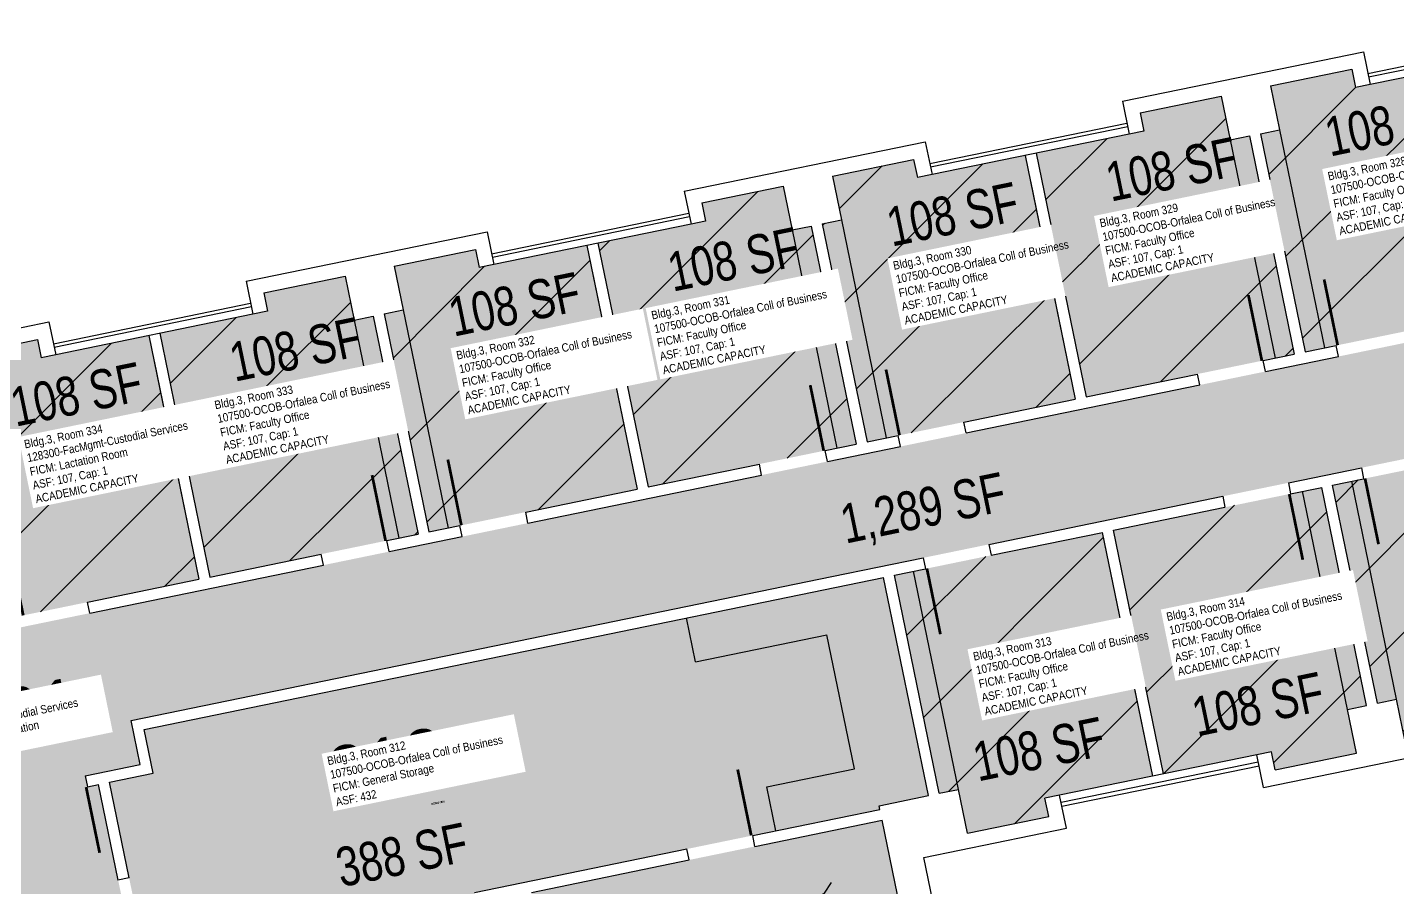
# Model space of a CAD drawing. Header units: inches. Extents: x 69197310 to 69201220, y 27671033 to 27674904.
# Drawn here: x 69198254 to 69198989, y 27672896 to 27673358 of the extents above; entities that cross this region are included whole.
import ezdxf
from ezdxf.enums import TextEntityAlignment as Align

# ---------------------------------------------------------------- set-up
doc = ezdxf.new("R2010")
doc.units = ezdxf.units.IN
doc.header["$LTSCALE"] = 100
doc.header["$MEASUREMENT"] = 0
doc.layers.get('0').update_dxf_attribs({"linetype": 'CONTINUOUS'})
for name, color, linetype in [('A-DOOR', 2, 'CONTINUOUS'), ('A-FLOR', 3, 'CONTINUOUS'), ('A-GLAZ', 1, 'CONTINUOUS'), ('A-IDEN-ICON', 4, 'CONTINUOUS'), ('A-IDEN-RNUM', 7, 'CONTINUOUS'), ('A-IDEN-SNUM', 4, 'CONTINUOUS'), ('A-IDEN-VNUM', 4, 'CONTINUOUS'), ('A-WALL', 5, 'CONTINUOUS'), ('AREA-TEXT', 3, 'CONTINUOUS'), ('Rooms-Capacity', 4, 'CONTINUOUS'), ('Rooms-Category-Color', 7, 'CONTINUOUS'), ('Rooms-College-Color', 7, 'CONTINUOUS'), ('Rooms-Department-Color', 7, 'CONTINUOUS'), ('Rooms-Division-Color', 7, 'CONTINUOUS'), ('Rooms-Information', 7, 'CONTINUOUS')]:
    doc.layers.add(name, color=color, linetype=linetype)
doc.styles.add('CP_AREA', font='arial.ttf', dxfattribs={"height": 15})
doc.styles.add('CP_ROOMSNUMBER', font='arial.ttf', dxfattribs={"height": 1})
doc.styles.add('CP_ROOMVNUMBER', font='arial.ttf', dxfattribs={"width": 0.85, "height": 0.075})
pattern_1 = [(45, (0, 0), (-26.516504294, 26.516504294), [])]

# ---------------------------------------------------------------- blocks, each defined once
blk = doc.blocks.new('CPMECH')
for p, q in [((0.005, 0.025), (0.015, 0.035)), ((0.015, 0.035), (0.045, 0.045)), ((0.045, 0.045), (0.085, 0.025)), ((0.085, 0.025), (0.125, 0.035)), ((0.125, 0.035), (0.135, 0.045)), ((0.015, -0.005), (0.045, 0.005)), ((0.045, 0.005), (0.085, -0.015)), ((0.125, -0.005), (0.135, 0.005)), ((0.005, -0.015), (0.015, -0.005)), ((0.085, -0.015), (0.125, -0.005)), ((0.005, -0.055), (0.015, -0.045)), ((0.015, -0.045), (0.045, -0.035)), ((0.045, -0.035), (0.085, -0.055)), ((0.085, -0.055), (0.125, -0.045)), ((0.125, -0.045), (0.135, -0.035))]:
    blk.add_line(p, q)
for points in [[(-0.025, -0.005, 0, 0.02, 0), (-0.025, 0.035, 0.02, 0.02, 0), (-0.025, 0.055, 0.02, 0, 0), (-0.025, 0.065, 0, 0, 0)], [(-0.025, -0.005, 0, 0.02, 0), (-0.025, -0.045, 0.02, 0.02, 0), (-0.025, -0.065, 0.02, 0, 0), (-0.025, -0.075, 0, 0, 0)]]:
    blk.add_lwpolyline(points, format="xyseb")
at = {"const_width": 0.0075}
blk.add_lwpolyline([(-0.0682, -0.0069, 1), (-0.0618, -0.0031, 1)], format="xyb", close=True, dxfattribs=at)
at = {"const_width": 0.015}
blk.add_lwpolyline([(-0.025, -0.005), (-0.065, -0.005)], dxfattribs=at)

msp = doc.modelspace()

# ---------------------------------------------------------------- hatches: boundary and pattern name
at = {"layer": 'Rooms-Capacity'}
h = msp.add_hatch(dxfattribs=at)
h.set_pattern_fill('ANSI31', color=256, scale=300, style=0)
h.set_pattern_definition(pattern_1)
h.paths.add_polyline_path([(69198685.81, 27673278.29), (69198690.64, 27673254.78), (69198680.36, 27673252.66), (69198704.42, 27673135.61), (69198816.08, 27673158.56), (69198789.2, 27673289.33), (69198731.41, 27673277.45), (69198729.4, 27673287.25)])
h = msp.add_hatch(dxfattribs=at)
h.set_pattern_fill('ANSI31', color=256, scale=300, style=0)
h.set_pattern_definition(pattern_1)
h.paths.add_polyline_path([(69198559.99, 27673242.22), (69198586.87, 27673111.45), (69198698.54, 27673134.4), (69198674.48, 27673251.46), (69198664.19, 27673249.34), (69198659.36, 27673272.85), (69198615.77, 27673263.89), (69198617.79, 27673254.1)])
h = msp.add_hatch(dxfattribs=at)
h.set_pattern_fill('ANSI31', color=256, scale=300, style=0)
h.set_pattern_definition(pattern_1)
h.paths.add_polyline_path([(69198324.91, 27673193.9), (69198351.79, 27673063.13), (69198463.45, 27673086.08), (69198439.39, 27673203.14), (69198429.11, 27673201.02), (69198424.28, 27673224.53), (69198380.69, 27673215.57), (69198382.7, 27673205.78)])
h = msp.add_hatch(dxfattribs=at)
h.set_pattern_fill('ANSI31', color=256, scale=300, style=0)
h.set_pattern_definition(pattern_1)
h.paths.add_polyline_path([(69198215.64, 27673181.65), (69198220.47, 27673158.14), (69198210.19, 27673156.02), (69198234.24, 27673038.97), (69198345.91, 27673061.92), (69198319.03, 27673192.69), (69198261.24, 27673180.81), (69198259.23, 27673190.61)])
h = msp.add_hatch(dxfattribs=at)
h.set_pattern_fill('ANSI31', color=256, scale=300, style=0)
h.set_pattern_definition(pattern_1)
h.paths.add_polyline_path([(69198993.37, 27672973.98), (69198988.54, 27672997.49), (69198978.26, 27672995.37), (69198954.2, 27673112.43), (69199065.86, 27673135.38), (69199092.74, 27673004.61), (69199034.95, 27672992.73), (69199036.96, 27672982.94)])
h = msp.add_hatch(dxfattribs=at)
h.set_pattern_fill('ANSI31', color=256, scale=300, style=0)
h.set_pattern_definition(pattern_1)
h.paths.add_polyline_path([(69198758.29, 27672925.66), (69198753.46, 27672949.17), (69198743.17, 27672947.05), (69198719.11, 27673064.11), (69198830.78, 27673087.06), (69198857.66, 27672956.29), (69198799.86, 27672944.41), (69198801.88, 27672934.62)])
at = {"layer": 'Rooms-Category-Color', "true_color": 0xfa9ba3}
for points in [[(69198685.81, 27673278.29), (69198690.64, 27673254.78), (69198680.36, 27673252.66), (69198704.42, 27673135.61), (69198816.08, 27673158.56), (69198789.2, 27673289.33), (69198731.41, 27673277.45), (69198729.4, 27673287.25)], [(69198559.99, 27673242.22), (69198586.87, 27673111.45), (69198698.54, 27673134.4), (69198674.48, 27673251.46), (69198664.19, 27673249.34), (69198659.36, 27673272.85), (69198615.77, 27673263.89), (69198617.79, 27673254.1)], [(69198324.91, 27673193.9), (69198351.79, 27673063.13), (69198463.45, 27673086.08), (69198439.39, 27673203.14), (69198429.11, 27673201.02), (69198424.28, 27673224.53), (69198380.69, 27673215.57), (69198382.7, 27673205.78)], [(69198993.37, 27672973.98), (69198988.54, 27672997.49), (69198978.26, 27672995.37), (69198954.2, 27673112.43), (69199065.86, 27673135.38), (69199092.74, 27673004.61), (69199034.95, 27672992.73), (69199036.96, 27672982.94)], [(69198758.29, 27672925.66), (69198753.46, 27672949.17), (69198743.17, 27672947.05), (69198719.11, 27673064.11), (69198830.78, 27673087.06), (69198857.66, 27672956.29), (69198799.86, 27672944.41), (69198801.88, 27672934.62)]]:
    msp.add_hatch(color=241, dxfattribs=at).paths.add_polyline_path(points)
at = {"layer": 'Rooms-Category-Color', "true_color": 0xadadad}
for points in [[(69198215.64, 27673181.65), (69198220.47, 27673158.14), (69198210.19, 27673156.02), (69198234.24, 27673038.97), (69198345.91, 27673061.92), (69198319.03, 27673192.69), (69198261.24, 27673180.81), (69198259.23, 27673190.61)], [(69198524.39, 27672893.92), (69198712.46, 27672932.57), (69198748.6, 27672756.75), (69198736.95, 27672754.36), (69198738.06, 27672748.97), (69198561.64, 27672712.71)]]:
    msp.add_hatch(color=253, dxfattribs=at).paths.add_polyline_path(points)
at = {"layer": 'Rooms-College-Color', "true_color": 0xfa9ba3}
for points in [[(69198685.81, 27673278.29), (69198690.64, 27673254.78), (69198680.36, 27673252.66), (69198704.42, 27673135.61), (69198816.08, 27673158.56), (69198789.2, 27673289.33), (69198731.41, 27673277.45), (69198729.4, 27673287.25)], [(69198559.99, 27673242.22), (69198586.87, 27673111.45), (69198698.54, 27673134.4), (69198674.48, 27673251.46), (69198664.19, 27673249.34), (69198659.36, 27673272.85), (69198615.77, 27673263.89), (69198617.79, 27673254.1)], [(69198324.91, 27673193.9), (69198351.79, 27673063.13), (69198463.45, 27673086.08), (69198439.39, 27673203.14), (69198429.11, 27673201.02), (69198424.28, 27673224.53), (69198380.69, 27673215.57), (69198382.7, 27673205.78)], [(69198215.64, 27673181.65), (69198220.47, 27673158.14), (69198210.19, 27673156.02), (69198234.24, 27673038.97), (69198345.91, 27673061.92), (69198319.03, 27673192.69), (69198261.24, 27673180.81), (69198259.23, 27673190.61)], [(69198993.37, 27672973.98), (69198988.54, 27672997.49), (69198978.26, 27672995.37), (69198954.2, 27673112.43), (69199065.86, 27673135.38), (69199092.74, 27673004.61), (69199034.95, 27672992.73), (69199036.96, 27672982.94)], [(69198758.29, 27672925.66), (69198753.46, 27672949.17), (69198743.17, 27672947.05), (69198719.11, 27673064.11), (69198830.78, 27673087.06), (69198857.66, 27672956.29), (69198799.86, 27672944.41), (69198801.88, 27672934.62)]]:
    msp.add_hatch(color=241, dxfattribs=at).paths.add_polyline_path(points)
at = {"layer": 'Rooms-College-Color', "true_color": 0xadadad}
msp.add_hatch(color=253, dxfattribs=at).paths.add_polyline_path([(69198524.39, 27672893.92), (69198712.46, 27672932.57), (69198748.6, 27672756.75), (69198736.95, 27672754.36), (69198738.06, 27672748.97), (69198561.64, 27672712.71)])
at = {"layer": 'Rooms-Department-Color', "true_color": 0xfa9ba3}
for points in [[(69198685.81, 27673278.29), (69198690.64, 27673254.78), (69198680.36, 27673252.66), (69198704.42, 27673135.61), (69198816.08, 27673158.56), (69198789.2, 27673289.33), (69198731.41, 27673277.45), (69198729.4, 27673287.25)], [(69198559.99, 27673242.22), (69198586.87, 27673111.45), (69198698.54, 27673134.4), (69198674.48, 27673251.46), (69198664.19, 27673249.34), (69198659.36, 27673272.85), (69198615.77, 27673263.89), (69198617.79, 27673254.1)], [(69198324.91, 27673193.9), (69198351.79, 27673063.13), (69198463.45, 27673086.08), (69198439.39, 27673203.14), (69198429.11, 27673201.02), (69198424.28, 27673224.53), (69198380.69, 27673215.57), (69198382.7, 27673205.78)], [(69198993.37, 27672973.98), (69198988.54, 27672997.49), (69198978.26, 27672995.37), (69198954.2, 27673112.43), (69199065.86, 27673135.38), (69199092.74, 27673004.61), (69199034.95, 27672992.73), (69199036.96, 27672982.94)], [(69198758.29, 27672925.66), (69198753.46, 27672949.17), (69198743.17, 27672947.05), (69198719.11, 27673064.11), (69198830.78, 27673087.06), (69198857.66, 27672956.29), (69198799.86, 27672944.41), (69198801.88, 27672934.62)]]:
    msp.add_hatch(color=241, dxfattribs=at).paths.add_polyline_path(points)
at = {"layer": 'Rooms-Department-Color', "true_color": 0xacacac}
for points in [[(69198215.64, 27673181.65), (69198220.47, 27673158.14), (69198210.19, 27673156.02), (69198234.24, 27673038.97), (69198345.91, 27673061.92), (69198319.03, 27673192.69), (69198261.24, 27673180.81), (69198259.23, 27673190.61)], [(69198524.39, 27672893.92), (69198712.46, 27672932.57), (69198748.6, 27672756.75), (69198736.95, 27672754.36), (69198738.06, 27672748.97), (69198561.64, 27672712.71)]]:
    msp.add_hatch(color=253, dxfattribs=at).paths.add_polyline_path(points)
at = {"layer": 'Rooms-Division-Color', "true_color": 0xfa9ba3}
for points in [[(69198685.81, 27673278.29), (69198690.64, 27673254.78), (69198680.36, 27673252.66), (69198704.42, 27673135.61), (69198816.08, 27673158.56), (69198789.2, 27673289.33), (69198731.41, 27673277.45), (69198729.4, 27673287.25)], [(69198559.99, 27673242.22), (69198586.87, 27673111.45), (69198698.54, 27673134.4), (69198674.48, 27673251.46), (69198664.19, 27673249.34), (69198659.36, 27673272.85), (69198615.77, 27673263.89), (69198617.79, 27673254.1)], [(69198324.91, 27673193.9), (69198351.79, 27673063.13), (69198463.45, 27673086.08), (69198439.39, 27673203.14), (69198429.11, 27673201.02), (69198424.28, 27673224.53), (69198380.69, 27673215.57), (69198382.7, 27673205.78)], [(69198993.37, 27672973.98), (69198988.54, 27672997.49), (69198978.26, 27672995.37), (69198954.2, 27673112.43), (69199065.86, 27673135.38), (69199092.74, 27673004.61), (69199034.95, 27672992.73), (69199036.96, 27672982.94)], [(69198758.29, 27672925.66), (69198753.46, 27672949.17), (69198743.17, 27672947.05), (69198719.11, 27673064.11), (69198830.78, 27673087.06), (69198857.66, 27672956.29), (69198799.86, 27672944.41), (69198801.88, 27672934.62)]]:
    msp.add_hatch(color=241, dxfattribs=at).paths.add_polyline_path(points)
at = {"layer": 'Rooms-Division-Color', "true_color": 0xadadad}
for points in [[(69198215.64, 27673181.65), (69198220.47, 27673158.14), (69198210.19, 27673156.02), (69198234.24, 27673038.97), (69198345.91, 27673061.92), (69198319.03, 27673192.69), (69198261.24, 27673180.81), (69198259.23, 27673190.61)], [(69198524.39, 27672893.92), (69198712.46, 27672932.57), (69198748.6, 27672756.75), (69198736.95, 27672754.36), (69198738.06, 27672748.97), (69198561.64, 27672712.71)]]:
    msp.add_hatch(color=253, dxfattribs=at).paths.add_polyline_path(points)

# ---------------------------------------------------------------- linework, layer by layer
at = {"layer": 'A-DOOR'}
for points in [[(69198956.89, 27673187.51, 1.5, 1.5, 0), (69198949.64, 27673222.77, 0, 0, 0), (69198950.37, 27673222.92, 0, 0, -0.414214), (69198991.72, 27673193.13, 0, 0, -0.414214)], [(69198916.24, 27673179.15, 1.5, 1.5, 0), (69198908.99, 27673214.41, 0, 0, 0), (69198908.25, 27673214.26, 0, 0, 0.414214), (69198882.01, 27673170.58, 0, 0, 0.414214)], [(69198721.8, 27673139.19, 1.5, 1.5, 0), (69198714.55, 27673174.45, 0, 0, 0), (69198715.29, 27673174.6, 0, 0, -0.414214), (69198756.63, 27673144.81, 0, 0, -0.414214)], [(69198681.15, 27673130.83, 1.5, 1.5, 0), (69198673.9, 27673166.09, 0, 0, 0), (69198673.17, 27673165.94, 0, 0, 0.414214), (69198646.93, 27673122.26, 0, 0, 0.414214)], [(69198486.72, 27673090.87, 1.5, 1.5, 0), (69198479.47, 27673126.13, 0, 0, 0), (69198480.2, 27673126.28, 0, 0, -0.414214), (69198521.55, 27673096.49, 0, 0, -0.414214)], [(69198971.58, 27673116, 1.5, 1.5, 0), (69198978.83, 27673080.74, 0, 0, 0), (69198979.57, 27673080.89, 0, 0, 0.414214), (69199005.81, 27673124.57, 0, 0, 0.414214)], [(69198446.07, 27673082.51, 1.5, 1.5, 0), (69198438.82, 27673117.77, 0, 0, 0), (69198438.08, 27673117.62, 0, 0, 0.414214), (69198411.84, 27673073.94, 0, 0, 0.414214)], [(69198930.93, 27673107.65, 1.5, 1.5, 0), (69198938.18, 27673072.38, 0, 0, 0), (69198937.45, 27673072.23, 0, 0, -0.414214), (69198896.1, 27673102.02, 0, 0, -0.414214)], [(69198251.63, 27673042.54, 1.5, 1.5, 0), (69198244.38, 27673077.81, 0, 0, 0), (69198245.12, 27673077.96, 0, 0, -0.414214), (69198286.46, 27673048.17, 0, 0, -0.414214)], [(69198736.5, 27673067.68, 1.5, 1.5, 0), (69198743.75, 27673032.42, 0, 0, 0), (69198744.48, 27673032.57, 0, 0, 0.414214), (69198770.73, 27673076.25, 0, 0, 0.414214)], [(69198642.24, 27672924.52, 1.5, 1.5, 0), (69198634.99, 27672959.79, 0, 0, 0), (69198634.26, 27672959.64, 0, 0, 0.414214), (69198608.01, 27672915.96, 0, 0, 0.414214)], [(69198285.37, 27672950.4, 1.5, 1.5, 0), (69198292.62, 27672915.14, 0, 0, 0), (69198291.88, 27672914.99, 0, 0, -0.414214), (69198250.54, 27672944.77, 0, 0, -0.414214)], [(69198315.86, 27672867.23, 1.5, 1.5, 0), (69198351.12, 27672874.48, 0, 0, 0), (69198350.97, 27672875.21, 0, 0, 0.414214), (69198307.29, 27672901.46, 0, 0, 0.414214)]]:
    msp.add_lwpolyline(points, format="xyseb", dxfattribs=at)
at = {"layer": 'A-FLOR'}
for p, q in [((69198899.28, 27673297.66), (69198923.34, 27673180.61)), ((69198925.73, 27673303.1), (69198949.79, 27673186.05)), ((69198690.64, 27673254.78), (69198714.7, 27673137.73)), ((69198664.19, 27673249.34), (69198688.25, 27673132.29)), ((69198429.11, 27673201.02), (69198453.17, 27673083.97)), ((69198455.56, 27673206.46), (69198479.62, 27673089.41)), ((69198988.54, 27672997.49), (69198964.48, 27673114.54)), ((69198962.1, 27672992.05), (69198938.04, 27673109.11)), ((69198753.46, 27672949.17), (69198729.4, 27673066.22)), ((69198612.28, 27673017.65), (69198607.45, 27673041.15)), ((69198612.28, 27673017.65), (69198682.8, 27673032.14)), ((69198697.6, 27672960.15), (69198682.8, 27673032.14)), ((69198650.59, 27672950.48), (69198697.6, 27672960.15)), ((69198655.42, 27672926.97), (69198650.59, 27672950.48))]:
    msp.add_line(p, q, dxfattribs=at)
at = {"layer": 'A-GLAZ'}
for p, q in [((69198973.12, 27673333.26), (69199078.91, 27673355)), ((69199079.32, 27673353.04), (69198973.53, 27673331.3)), ((69199080.12, 27673349.13), (69198974.33, 27673327.38)), ((69198738.04, 27673284.94), (69198843.83, 27673306.68)), ((69198844.23, 27673304.72), (69198738.44, 27673282.98)), ((69198845.04, 27673300.81), (69198739.25, 27673279.06)), ((69198502.95, 27673236.62), (69198608.74, 27673258.36)), ((69198609.14, 27673256.4), (69198503.36, 27673234.66)), ((69198609.95, 27673252.49), (69198504.16, 27673230.74)), ((69198267.87, 27673188.3), (69198373.66, 27673210.04)), ((69198374.06, 27673208.08), (69198268.27, 27673186.34)), ((69198374.86, 27673204.17), (69198269.08, 27673182.42)), ((69198913.49, 27672967.77), (69198807.7, 27672946.02)), ((69198914.29, 27672963.85), (69198808.51, 27672942.11)), ((69198808.91, 27672940.15), (69198914.7, 27672961.89))]:
    msp.add_line(p, q, dxfattribs=at)
at = {"layer": 'A-WALL'}
for p, q in [((69198841.41, 27673318.44), (69198970.71, 27673345.01)), ((69198970.71, 27673345.01), (69198974.33, 27673327.38)), ((69198920.89, 27673326.61), (69198964.48, 27673335.57)), ((69198964.48, 27673335.57), (69198966.5, 27673325.77)), ((69198920.89, 27673326.61), (69198925.73, 27673303.1)), ((69198974.33, 27673327.38), (69198966.5, 27673325.77)), ((69198850.86, 27673312.21), (69198894.45, 27673321.17)), ((69198894.45, 27673321.17), (69198899.28, 27673297.66)), ((69198841.41, 27673318.44), (69198845.04, 27673300.81)), ((69198850.86, 27673312.21), (69198852.87, 27673302.42)), ((69198606.33, 27673270.12), (69198735.62, 27673296.69)), ((69198735.62, 27673296.69), (69198739.25, 27673279.06)), ((69198852.87, 27673302.42), (69198845.04, 27673300.81)), ((69198899.28, 27673297.66), (69198909.56, 27673299.78)), ((69198909.56, 27673299.78), (69198933.62, 27673182.72)), ((69198915.44, 27673300.99), (69198925.73, 27673303.1)), ((69198915.44, 27673300.99), (69198939.5, 27673183.93)), ((69198789.2, 27673289.33), (69198816.08, 27673158.56)), ((69198795.08, 27673290.54), (69198821.96, 27673159.77)), ((69198685.81, 27673278.29), (69198729.4, 27673287.25)), ((69198729.4, 27673287.25), (69198731.41, 27673277.45)), ((69198685.81, 27673278.29), (69198690.64, 27673254.78)), ((69198739.25, 27673279.06), (69198731.41, 27673277.45)), ((69198792.02, 27673275.62), (69198816.08, 27673158.56)), ((69198606.33, 27673270.12), (69198609.95, 27673252.49)), ((69198615.77, 27673263.89), (69198659.36, 27673272.85)), ((69198659.36, 27673272.85), (69198664.19, 27673249.34)), ((69198615.77, 27673263.89), (69198617.79, 27673254.1)), ((69198617.79, 27673254.1), (69198609.95, 27673252.49)), ((69198680.36, 27673252.66), (69198690.64, 27673254.78)), ((69198680.36, 27673252.66), (69198704.42, 27673135.61)), ((69198371.24, 27673221.8), (69198500.54, 27673248.37)), ((69198500.54, 27673248.37), (69198504.16, 27673230.74)), ((69198664.19, 27673249.34), (69198674.48, 27673251.46)), ((69198674.48, 27673251.46), (69198698.54, 27673134.4)), ((69198450.72, 27673229.97), (69198494.31, 27673238.93)), ((69198494.31, 27673238.93), (69198496.33, 27673229.13)), ((69198554.12, 27673241.01), (69198581, 27673110.24)), ((69198559.99, 27673242.22), (69198586.87, 27673111.45)), ((69198504.16, 27673230.74), (69198496.33, 27673229.13)), ((69198380.69, 27673215.57), (69198424.28, 27673224.53)), ((69198424.28, 27673224.53), (69198429.11, 27673201.02)), ((69198450.72, 27673229.97), (69198455.56, 27673206.46)), ((69198556.94, 27673227.3), (69198581, 27673110.24)), ((69198371.24, 27673221.8), (69198374.86, 27673204.17)), ((69198380.69, 27673215.57), (69198382.7, 27673205.78)), ((69198382.7, 27673205.78), (69198374.86, 27673204.17)), ((69198429.11, 27673201.02), (69198439.39, 27673203.14)), ((69198439.39, 27673203.14), (69198463.45, 27673086.08)), ((69198445.27, 27673204.34), (69198455.56, 27673206.46)), ((69198445.27, 27673204.34), (69198469.33, 27673087.29)), ((69198136.16, 27673173.48), (69198265.45, 27673200.05)), ((69198265.45, 27673200.05), (69198269.08, 27673182.42)), ((69198324.91, 27673193.9), (69198351.79, 27673063.13)), ((69198215.64, 27673181.65), (69198259.23, 27673190.61)), ((69198259.23, 27673190.61), (69198261.24, 27673180.81)), ((69198319.03, 27673192.69), (69198345.91, 27673061.92)), ((69198939.5, 27673183.93), (69198956.15, 27673187.36)), ((69198957.36, 27673181.48), (69198956.15, 27673187.36)), ((69198269.08, 27673182.42), (69198261.24, 27673180.81)), ((69198321.85, 27673178.98), (69198345.91, 27673061.92)), ((69198916.97, 27673179.3), (69198933.62, 27673182.72)), ((69198918.18, 27673173.42), (69198916.97, 27673179.3)), ((69198918.18, 27673173.42), (69198957.36, 27673181.48)), ((69198821.96, 27673159.77), (69198881.71, 27673172.05)), ((69198882.92, 27673166.18), (69198881.71, 27673172.05)), ((69198757.54, 27673140.41), (69198882.92, 27673166.18)), ((69198756.33, 27673146.28), (69198816.08, 27673158.56)), ((69198757.54, 27673140.41), (69198756.33, 27673146.28)), ((69198704.42, 27673135.61), (69198721.07, 27673139.03)), ((69198722.28, 27673133.16), (69198721.07, 27673139.03)), ((69198681.89, 27673130.98), (69198698.54, 27673134.4)), ((69198683.09, 27673125.1), (69198681.89, 27673130.98)), ((69198683.09, 27673125.1), (69198722.28, 27673133.16)), ((69198586.87, 27673111.45), (69198646.62, 27673123.73)), ((69198647.83, 27673117.86), (69198646.62, 27673123.73)), ((69198930.46, 27673113.67), (69198969.64, 27673121.73)), ((69198969.64, 27673121.73), (69198970.85, 27673115.85)), ((69198522.45, 27673092.09), (69198647.83, 27673117.86)), ((69198930.46, 27673113.67), (69198931.67, 27673107.8)), ((69198954.2, 27673112.43), (69198970.85, 27673115.85)), ((69198521.24, 27673097.96), (69198581, 27673110.24)), ((69198769.82, 27673080.65), (69198895.2, 27673106.43)), ((69198895.2, 27673106.43), (69198896.41, 27673100.55)), ((69198931.67, 27673107.8), (69198948.32, 27673111.22)), ((69198972.38, 27672994.17), (69198948.32, 27673111.22)), ((69198978.26, 27672995.37), (69198954.2, 27673112.43)), ((69198836.66, 27673088.27), (69198896.41, 27673100.55)), ((69198469.33, 27673087.29), (69198485.98, 27673090.71)), ((69198487.19, 27673084.84), (69198485.98, 27673090.71)), ((69198522.45, 27673092.09), (69198521.24, 27673097.96)), ((69198446.8, 27673082.66), (69198463.45, 27673086.08)), ((69198448.01, 27673076.78), (69198487.19, 27673084.84)), ((69198771.03, 27673074.78), (69198830.78, 27673087.06)), ((69198857.66, 27672956.29), (69198830.78, 27673087.06)), ((69198854.84, 27672970.01), (69198830.78, 27673087.06)), ((69198863.53, 27672957.5), (69198836.66, 27673088.27)), ((69198448.01, 27673076.78), (69198446.8, 27673082.66)), ((69198769.82, 27673080.65), (69198771.03, 27673074.78)), ((69198287.37, 27673043.76), (69198412.75, 27673069.54)), ((69198351.79, 27673063.13), (69198411.54, 27673075.41)), ((69198412.75, 27673069.54), (69198411.54, 27673075.41)), ((69198685.58, 27673063.34), (69198734.56, 27673073.41)), ((69198734.56, 27673073.41), (69198735.76, 27673067.53)), ((69198286.16, 27673049.64), (69198345.91, 27673061.92)), ((69198309.48, 27672986.04), (69198685.58, 27673063.34)), ((69198316.57, 27672981.37), (69198713.24, 27673062.9)), ((69198737.3, 27672945.85), (69198713.24, 27673062.9)), ((69198719.11, 27673064.11), (69198735.76, 27673067.53)), ((69198743.17, 27672947.05), (69198719.11, 27673064.11)), ((69198287.37, 27673043.76), (69198286.16, 27673049.64)), ((69198978.26, 27672995.37), (69198988.54, 27672997.49)), ((69198993.37, 27672973.98), (69198988.54, 27672997.49)), ((69198962.1, 27672992.05), (69198972.38, 27672994.17)), ((69198966.93, 27672968.54), (69198962.1, 27672992.05)), ((69198314.32, 27672962.53), (69198309.48, 27672986.04)), ((69198321.4, 27672957.86), (69198316.57, 27672981.37)), ((69198917.11, 27672950.14), (69199046.41, 27672976.71)), ((69198921.33, 27672969.38), (69198913.49, 27672967.77)), ((69198917.11, 27672950.14), (69198913.49, 27672967.77)), ((69198923.34, 27672959.58), (69198921.33, 27672969.38)), ((69198923.34, 27672959.58), (69198966.93, 27672968.54)), ((69198284.89, 27672956.48), (69198314.32, 27672962.53)), ((69198284.89, 27672956.48), (69198286.1, 27672950.6)), ((69198286.1, 27672950.6), (69198292.02, 27672951.82)), ((69198302.57, 27672900.49), (69198292.02, 27672951.82)), ((69198297.89, 27672953.03), (69198321.4, 27672957.86)), ((69198308.44, 27672901.69), (69198297.89, 27672953.03)), ((69198710.85, 27672940.41), (69198737.3, 27672945.85)), ((69198743.17, 27672947.05), (69198753.46, 27672949.17)), ((69198758.29, 27672925.66), (69198753.46, 27672949.17)), ((69198807.7, 27672946.02), (69198799.86, 27672944.41)), ((69198801.88, 27672934.62), (69198799.86, 27672944.41)), ((69198811.33, 27672928.39), (69198807.7, 27672946.02)), ((69198643.03, 27672924.43), (69198711.25, 27672938.45)), ((69198711.25, 27672938.45), (69198710.85, 27672940.41)), ((69198644.23, 27672918.55), (69198712.46, 27672932.57)), ((69198722.12, 27672885.56), (69198712.46, 27672932.57)), ((69198758.29, 27672925.66), (69198801.88, 27672934.62)), ((69198644.23, 27672918.55), (69198643.03, 27672924.43)), ((69198734.92, 27672912.69), (69198811.33, 27672928.39)), ((69198493.8, 27672893.75), (69198607.76, 27672917.18)), ((69198608.97, 27672911.3), (69198607.76, 27672917.18)), ((69198524.39, 27672893.92), (69198608.97, 27672911.3)), ((69198739.75, 27672889.18), (69198734.92, 27672912.69)), ((69198308.44, 27672901.69), (69198302.47, 27672900.47))]:
    msp.add_line(p, q, dxfattribs=at)

# ---------------------------------------------------------------- block references
at = {"layer": 'A-IDEN-ICON', "xscale": 480.000000001744, "yscale": 480.000000001744, "zscale": 480.000000001744, "rotation": 11.61504921915751}
msp.add_blockref('CPMECH', (69198626.13, 27672864.94), dxfattribs=at)

# ---------------------------------------------------------------- texts
at = {"layer": 'A-IDEN-RNUM', "style": 'CP_ROOMSNUMBER', "width": 0.85}
for s, p in [('0328-00', (69198985.65, 27673267.92)), ('0329-00', (69198863.21, 27673242.76)), ('0330-00', (69198752.37, 27673219.98)), ('0331-00', (69198622.65, 27673193.31)), ('0332-00', (69198518.01, 27673171.8)), ('0333-00', (69198388.29, 27673145.14)), ('0334-00', (69198286.12, 27673124.14)), ('0314-00', (69198899.04, 27673031.55)), ('0313-00', (69198795.32, 27673010.24)), ('0312-00', (69198474.25, 27672942.02))]:
    msp.add_text(s, height=1, rotation=11.61505, dxfattribs=at).set_placement(p, align=Align.MIDDLE)
at = {"layer": 'A-IDEN-SNUM', "style": 'CP_ROOMSNUMBER', "width": 0.85}
for s, p in [('0030032800', (69198985.65, 27673267.92)), ('0030032900', (69198863.21, 27673242.76)), ('0030033000', (69198752.37, 27673219.98)), ('0030033100', (69198622.65, 27673193.31)), ('0030033200', (69198518.01, 27673171.8)), ('0030033300', (69198388.29, 27673145.14)), ('0030033400', (69198286.12, 27673124.14)), ('0030031400', (69198899.04, 27673031.55)), ('0030031300', (69198795.32, 27673010.24)), ('0030031200', (69198474.25, 27672942.02))]:
    msp.add_text(s, height=1, rotation=11.61505, dxfattribs=at).set_placement(p, align=Align.MIDDLE)
at = {"layer": 'A-IDEN-VNUM', "style": 'CP_ROOMVNUMBER', "width": 0.85}
for s, p in [('328', (69198985.65, 27673267.92)), ('329', (69198863.21, 27673242.76)), ('330', (69198752.37, 27673219.98)), ('331', (69198622.65, 27673193.31)), ('332', (69198518.01, 27673171.8)), ('333', (69198388.29, 27673145.14)), ('334', (69198286.12, 27673124.14)), ('314', (69198899.04, 27673031.55)), ('313', (69198795.32, 27673010.24)), ('C301', (69198238.92, 27672985.7)), ('312', (69198447.28, 27672961.52))]:
    msp.add_text(s, height=31.5, rotation=11.61505, dxfattribs=at).set_placement(p, align=Align.MIDDLE)
at = {"layer": 'AREA-TEXT', "style": 'CP_AREA', "width": 0.75}
for s, p in [('108 SF', (69198985.37, 27673306.15)), ('108 SF', (69198867.82, 27673281.96)), ('108 SF', (69198750.28, 27673257.83)), ('108 SF', (69198632.74, 27673233.64)), ('108 SF', (69198515.19, 27673209.5)), ('108 SF', (69198397.65, 27673185.32)), ('108 SF', (69198280.11, 27673161.18)), ('1,289 SF', (69198734.42, 27673100.29)), ('108 SF', (69198914.07, 27672994.95)), ('108 SF', (69198796.53, 27672970.82)), ('388 SF', (69198454.8, 27672914.09))]:
    msp.add_text(s, height=21, rotation=11.67794, dxfattribs=at).set_placement(p, align=Align.MIDDLE_CENTER)

# ---------------------------------------------------------------- next in the draw order: texts
at = {"layer": 'Rooms-Information', "char_height": 4.5, "width": 100.8, "attachment_point": 7, "rotation": 11.61505, "style": 'CP_ROOMVNUMBER', "bg_fill": 3, "box_fill_scale": 1.5, "bg_fill_color": 256, "bg_fill_true_color": 13158600, "bg_fill_transparency": 0}
for s, insert in [('Bldg.3, Room 330^M^J107500-OCOB-Orfalea Coll of Business^M^JFICM: Faculty Office^M^JASF: 107, Cap: 1^M^JACADEMIC CAPACITY', (69198724.94, 27673198.48)), ('Bldg.3, Room 313^M^J107500-OCOB-Orfalea Coll of Business^M^JFICM: Faculty Office^M^JASF: 107, Cap: 1^M^JACADEMIC CAPACITY', (69198767.89, 27672988.74))]:
    msp.add_mtext(s, dxfattribs=dict(at, insert=insert))

# ---------------------------------------------------------------- next in the draw order: hatches: boundary and pattern name
at = {"layer": 'Rooms-Capacity'}
h = msp.add_hatch(dxfattribs=at)
h.set_pattern_fill('ANSI31', color=256, scale=300, style=0)
h.set_pattern_definition(pattern_1)
h.paths.add_polyline_path([(69198795.08, 27673290.54), (69198821.96, 27673159.77), (69198933.62, 27673182.72), (69198909.56, 27673299.78), (69198899.28, 27673297.66), (69198894.45, 27673321.17), (69198850.86, 27673312.21), (69198852.87, 27673302.42)])
h = msp.add_hatch(dxfattribs=at)
h.set_pattern_fill('ANSI31', color=256, scale=300, style=0)
h.set_pattern_definition(pattern_1)
h.paths.add_polyline_path([(69198863.53, 27672957.5), (69198836.66, 27673088.27), (69198948.32, 27673111.22), (69198972.38, 27672994.17), (69198962.1, 27672992.05), (69198966.93, 27672968.54), (69198923.34, 27672959.58), (69198921.33, 27672969.38)])
at = {"layer": 'Rooms-Category-Color', "true_color": 0xadadad}
msp.add_hatch(color=253, dxfattribs=at).paths.add_polyline_path([(69199816.4, 27673358.05), (69199828.68, 27673298.3), (69198309.48, 27672986.04), (69198314.32, 27672962.53), (69198284.89, 27672956.48), (69198286.1, 27672950.6), (69198292.02, 27672951.82), (69198317.69, 27672826.93), (69198363.68, 27672836.38), (69198396.1, 27672678.68), (69198353, 27672669.82), (69198362.16, 27672625.25), (69198279.88, 27672608.34), (69198270.22, 27672655.36), (69198240.77, 27672649.31), (69198208.86, 27672804.56), (69198235.31, 27672810), (69198209.64, 27672934.89), (69198215.59, 27672936.11), (69198214.38, 27672941.99), (69198184.92, 27672935.93), (69198180.09, 27672959.44), (69198130.19, 27672949.18), (69198125.72, 27672970.93), (69198119.84, 27672969.73), (69198124.31, 27672947.97), (69197542.48, 27672828.38), (69197530.2, 27672888.13), (69198112.3, 27673007.59), (69198112.6, 27673004.99), (69198118.47, 27673006.2), (69198118.11, 27673008.94)])
at = {"layer": 'Rooms-Category-Color', "true_color": 0xfa9ba3}
for points in [[(69198795.08, 27673290.54), (69198821.96, 27673159.77), (69198933.62, 27673182.72), (69198909.56, 27673299.78), (69198899.28, 27673297.66), (69198894.45, 27673321.17), (69198850.86, 27673312.21), (69198852.87, 27673302.42)], [(69198863.53, 27672957.5), (69198836.66, 27673088.27), (69198948.32, 27673111.22), (69198972.38, 27672994.17), (69198962.1, 27672992.05), (69198966.93, 27672968.54), (69198923.34, 27672959.58), (69198921.33, 27672969.38)]]:
    msp.add_hatch(color=241, dxfattribs=at).paths.add_polyline_path(points)
at = {"layer": 'Rooms-College-Color', "true_color": 0xadadad}
msp.add_hatch(color=253, dxfattribs=at).paths.add_polyline_path([(69199816.4, 27673358.05), (69199828.68, 27673298.3), (69198309.48, 27672986.04), (69198314.32, 27672962.53), (69198284.89, 27672956.48), (69198286.1, 27672950.6), (69198292.02, 27672951.82), (69198317.69, 27672826.93), (69198363.68, 27672836.38), (69198396.1, 27672678.68), (69198353, 27672669.82), (69198362.16, 27672625.25), (69198279.88, 27672608.34), (69198270.22, 27672655.36), (69198240.77, 27672649.31), (69198208.86, 27672804.56), (69198235.31, 27672810), (69198209.64, 27672934.89), (69198215.59, 27672936.11), (69198214.38, 27672941.99), (69198184.92, 27672935.93), (69198180.09, 27672959.44), (69198130.19, 27672949.18), (69198125.72, 27672970.93), (69198119.84, 27672969.73), (69198124.31, 27672947.97), (69197542.48, 27672828.38), (69197530.2, 27672888.13), (69198112.3, 27673007.59), (69198112.6, 27673004.99), (69198118.47, 27673006.2), (69198118.11, 27673008.94)])
at = {"layer": 'Rooms-College-Color', "true_color": 0xfa9ba3}
for points in [[(69198795.08, 27673290.54), (69198821.96, 27673159.77), (69198933.62, 27673182.72), (69198909.56, 27673299.78), (69198899.28, 27673297.66), (69198894.45, 27673321.17), (69198850.86, 27673312.21), (69198852.87, 27673302.42)], [(69198863.53, 27672957.5), (69198836.66, 27673088.27), (69198948.32, 27673111.22), (69198972.38, 27672994.17), (69198962.1, 27672992.05), (69198966.93, 27672968.54), (69198923.34, 27672959.58), (69198921.33, 27672969.38)]]:
    msp.add_hatch(color=241, dxfattribs=at).paths.add_polyline_path(points)
at = {"layer": 'Rooms-Department-Color', "true_color": 0xacacac}
msp.add_hatch(color=253, dxfattribs=at).paths.add_polyline_path([(69199816.4, 27673358.05), (69199828.68, 27673298.3), (69198309.48, 27672986.04), (69198314.32, 27672962.53), (69198284.89, 27672956.48), (69198286.1, 27672950.6), (69198292.02, 27672951.82), (69198317.69, 27672826.93), (69198363.68, 27672836.38), (69198396.1, 27672678.68), (69198353, 27672669.82), (69198362.16, 27672625.25), (69198279.88, 27672608.34), (69198270.22, 27672655.36), (69198240.77, 27672649.31), (69198208.86, 27672804.56), (69198235.31, 27672810), (69198209.64, 27672934.89), (69198215.59, 27672936.11), (69198214.38, 27672941.99), (69198184.92, 27672935.93), (69198180.09, 27672959.44), (69198130.19, 27672949.18), (69198125.72, 27672970.93), (69198119.84, 27672969.73), (69198124.31, 27672947.97), (69197542.48, 27672828.38), (69197530.2, 27672888.13), (69198112.3, 27673007.59), (69198112.6, 27673004.99), (69198118.47, 27673006.2), (69198118.11, 27673008.94)])
at = {"layer": 'Rooms-Department-Color', "true_color": 0xfa9ba3}
for points in [[(69198795.08, 27673290.54), (69198821.96, 27673159.77), (69198933.62, 27673182.72), (69198909.56, 27673299.78), (69198899.28, 27673297.66), (69198894.45, 27673321.17), (69198850.86, 27673312.21), (69198852.87, 27673302.42)], [(69198863.53, 27672957.5), (69198836.66, 27673088.27), (69198948.32, 27673111.22), (69198972.38, 27672994.17), (69198962.1, 27672992.05), (69198966.93, 27672968.54), (69198923.34, 27672959.58), (69198921.33, 27672969.38)]]:
    msp.add_hatch(color=241, dxfattribs=at).paths.add_polyline_path(points)
at = {"layer": 'Rooms-Division-Color', "true_color": 0xadadad}
msp.add_hatch(color=253, dxfattribs=at).paths.add_polyline_path([(69199816.4, 27673358.05), (69199828.68, 27673298.3), (69198309.48, 27672986.04), (69198314.32, 27672962.53), (69198284.89, 27672956.48), (69198286.1, 27672950.6), (69198292.02, 27672951.82), (69198317.69, 27672826.93), (69198363.68, 27672836.38), (69198396.1, 27672678.68), (69198353, 27672669.82), (69198362.16, 27672625.25), (69198279.88, 27672608.34), (69198270.22, 27672655.36), (69198240.77, 27672649.31), (69198208.86, 27672804.56), (69198235.31, 27672810), (69198209.64, 27672934.89), (69198215.59, 27672936.11), (69198214.38, 27672941.99), (69198184.92, 27672935.93), (69198180.09, 27672959.44), (69198130.19, 27672949.18), (69198125.72, 27672970.93), (69198119.84, 27672969.73), (69198124.31, 27672947.97), (69197542.48, 27672828.38), (69197530.2, 27672888.13), (69198112.3, 27673007.59), (69198112.6, 27673004.99), (69198118.47, 27673006.2), (69198118.11, 27673008.94)])
at = {"layer": 'Rooms-Division-Color', "true_color": 0xfa9ba3}
for points in [[(69198795.08, 27673290.54), (69198821.96, 27673159.77), (69198933.62, 27673182.72), (69198909.56, 27673299.78), (69198899.28, 27673297.66), (69198894.45, 27673321.17), (69198850.86, 27673312.21), (69198852.87, 27673302.42)], [(69198863.53, 27672957.5), (69198836.66, 27673088.27), (69198948.32, 27673111.22), (69198972.38, 27672994.17), (69198962.1, 27672992.05), (69198966.93, 27672968.54), (69198923.34, 27672959.58), (69198921.33, 27672969.38)]]:
    msp.add_hatch(color=241, dxfattribs=at).paths.add_polyline_path(points)

# ---------------------------------------------------------------- next in the draw order: texts
at = {"layer": 'Rooms-Information', "char_height": 4.5, "width": 100.8, "attachment_point": 7, "rotation": 11.61505, "style": 'CP_ROOMVNUMBER', "bg_fill": 3, "box_fill_scale": 1.5, "bg_fill_color": 256, "bg_fill_true_color": 13158600, "bg_fill_transparency": 0}
for s, insert in [('Bldg.3, Room 329^M^J107500-OCOB-Orfalea Coll of Business^M^JFICM: Faculty Office^M^JASF: 107, Cap: 1^M^JACADEMIC CAPACITY', (69198835.77, 27673221.26)), ('Bldg.3, Room 331^M^J107500-OCOB-Orfalea Coll of Business^M^JFICM: Faculty Office^M^JASF: 107, Cap: 1^M^JACADEMIC CAPACITY', (69198595.22, 27673171.81)), ('Bldg.3, Room 333^M^J107500-OCOB-Orfalea Coll of Business^M^JFICM: Faculty Office^M^JASF: 107, Cap: 1^M^JACADEMIC CAPACITY', (69198360.85, 27673123.64)), ('Bldg.3, Room 314^M^J107500-OCOB-Orfalea Coll of Business^M^JFICM: Faculty Office^M^JASF: 107, Cap: 1^M^JACADEMIC CAPACITY', (69198871.6, 27673010.05)), ('Bldg.3, Room C301^M^J128300-FacMgmt-Custodial Services^M^JFICM: Corridor / Circulation^M^JASF: ', (69198198.29, 27672961.28))]:
    msp.add_mtext(s, dxfattribs=dict(at, insert=insert))

# ---------------------------------------------------------------- next in the draw order: hatches: boundary and pattern name
at = {"layer": 'Rooms-Capacity'}
h = msp.add_hatch(dxfattribs=at)
h.set_pattern_fill('ANSI31', color=256, scale=300, style=0)
h.set_pattern_definition(pattern_1)
h.paths.add_polyline_path([(69198920.89, 27673326.61), (69198925.73, 27673303.1), (69198915.44, 27673300.99), (69198939.5, 27673183.93), (69199051.17, 27673206.88), (69199024.29, 27673337.65), (69198966.5, 27673325.77), (69198964.48, 27673335.57)])
h = msp.add_hatch(dxfattribs=at)
h.set_pattern_fill('ANSI31', color=256, scale=300, style=0)
h.set_pattern_definition(pattern_1)
h.paths.add_polyline_path([(69198450.72, 27673229.97), (69198455.56, 27673206.46), (69198445.27, 27673204.34), (69198469.33, 27673087.29), (69198581, 27673110.24), (69198554.12, 27673241.01), (69198496.33, 27673229.13), (69198494.31, 27673238.93)])
at = {"layer": 'Rooms-Category-Color', "true_color": 0xfa9ba3}
for points in [[(69198920.89, 27673326.61), (69198925.73, 27673303.1), (69198915.44, 27673300.99), (69198939.5, 27673183.93), (69199051.17, 27673206.88), (69199024.29, 27673337.65), (69198966.5, 27673325.77), (69198964.48, 27673335.57)], [(69198450.72, 27673229.97), (69198455.56, 27673206.46), (69198445.27, 27673204.34), (69198469.33, 27673087.29), (69198581, 27673110.24), (69198554.12, 27673241.01), (69198496.33, 27673229.13), (69198494.31, 27673238.93)]]:
    msp.add_hatch(color=241, dxfattribs=at).paths.add_polyline_path(points)
at = {"layer": 'Rooms-Category-Color', "true_color": 0xe3c5e1}
msp.add_hatch(color=254, dxfattribs=at).paths.add_polyline_path([(69198316.57, 27672981.37), (69198321.4, 27672957.86), (69198297.89, 27672953.03), (69198322.36, 27672834.01), (69198357.58, 27672841.25), (69198352.75, 27672864.76), (69198376.25, 27672869.59), (69198382.29, 27672840.21), (69198496.79, 27672863.74), (69198495.69, 27672869.64), (69198498.63, 27672870.25), (69198493.8, 27672893.75), (69198711.25, 27672938.45), (69198710.85, 27672940.41), (69198737.3, 27672945.85), (69198713.24, 27673062.9)])
at = {"layer": 'Rooms-College-Color', "true_color": 0xfa9ba3}
for points in [[(69198920.89, 27673326.61), (69198925.73, 27673303.1), (69198915.44, 27673300.99), (69198939.5, 27673183.93), (69199051.17, 27673206.88), (69199024.29, 27673337.65), (69198966.5, 27673325.77), (69198964.48, 27673335.57)], [(69198450.72, 27673229.97), (69198455.56, 27673206.46), (69198445.27, 27673204.34), (69198469.33, 27673087.29), (69198581, 27673110.24), (69198554.12, 27673241.01), (69198496.33, 27673229.13), (69198494.31, 27673238.93)], [(69198316.57, 27672981.37), (69198321.4, 27672957.86), (69198297.89, 27672953.03), (69198322.36, 27672834.01), (69198357.58, 27672841.25), (69198352.75, 27672864.76), (69198376.25, 27672869.59), (69198382.29, 27672840.21), (69198496.79, 27672863.74), (69198495.69, 27672869.64), (69198498.63, 27672870.25), (69198493.8, 27672893.75), (69198711.25, 27672938.45), (69198710.85, 27672940.41), (69198737.3, 27672945.85), (69198713.24, 27673062.9)]]:
    msp.add_hatch(color=241, dxfattribs=at).paths.add_polyline_path(points)
at = {"layer": 'Rooms-Department-Color', "true_color": 0xfa9ba3}
for points in [[(69198920.89, 27673326.61), (69198925.73, 27673303.1), (69198915.44, 27673300.99), (69198939.5, 27673183.93), (69199051.17, 27673206.88), (69199024.29, 27673337.65), (69198966.5, 27673325.77), (69198964.48, 27673335.57)], [(69198450.72, 27673229.97), (69198455.56, 27673206.46), (69198445.27, 27673204.34), (69198469.33, 27673087.29), (69198581, 27673110.24), (69198554.12, 27673241.01), (69198496.33, 27673229.13), (69198494.31, 27673238.93)], [(69198316.57, 27672981.37), (69198321.4, 27672957.86), (69198297.89, 27672953.03), (69198322.36, 27672834.01), (69198357.58, 27672841.25), (69198352.75, 27672864.76), (69198376.25, 27672869.59), (69198382.29, 27672840.21), (69198496.79, 27672863.74), (69198495.69, 27672869.64), (69198498.63, 27672870.25), (69198493.8, 27672893.75), (69198711.25, 27672938.45), (69198710.85, 27672940.41), (69198737.3, 27672945.85), (69198713.24, 27673062.9)]]:
    msp.add_hatch(color=241, dxfattribs=at).paths.add_polyline_path(points)
at = {"layer": 'Rooms-Division-Color', "true_color": 0xfa9ba3}
for points in [[(69198920.89, 27673326.61), (69198925.73, 27673303.1), (69198915.44, 27673300.99), (69198939.5, 27673183.93), (69199051.17, 27673206.88), (69199024.29, 27673337.65), (69198966.5, 27673325.77), (69198964.48, 27673335.57)], [(69198450.72, 27673229.97), (69198455.56, 27673206.46), (69198445.27, 27673204.34), (69198469.33, 27673087.29), (69198581, 27673110.24), (69198554.12, 27673241.01), (69198496.33, 27673229.13), (69198494.31, 27673238.93)], [(69198316.57, 27672981.37), (69198321.4, 27672957.86), (69198297.89, 27672953.03), (69198322.36, 27672834.01), (69198357.58, 27672841.25), (69198352.75, 27672864.76), (69198376.25, 27672869.59), (69198382.29, 27672840.21), (69198496.79, 27672863.74), (69198495.69, 27672869.64), (69198498.63, 27672870.25), (69198493.8, 27672893.75), (69198711.25, 27672938.45), (69198710.85, 27672940.41), (69198737.3, 27672945.85), (69198713.24, 27673062.9)]]:
    msp.add_hatch(color=241, dxfattribs=at).paths.add_polyline_path(points)

# ---------------------------------------------------------------- next in the draw order: texts
at = {"layer": 'Rooms-Information', "insert": (69198258.69, 27673102.64), "char_height": 4.5, "width": 100.8, "attachment_point": 7, "rotation": 11.61505, "style": 'CP_ROOMVNUMBER', "bg_fill": 3, "box_fill_scale": 1.5, "bg_fill_color": 256, "bg_fill_true_color": 13158600, "bg_fill_transparency": 0}
msp.add_mtext('Bldg.3, Room 334^M^J128300-FacMgmt-Custodial Services^M^JFICM: Lactation Room^M^JASF: 107, Cap: 1^M^JACADEMIC CAPACITY', dxfattribs=at)

# ---------------------------------------------------------------- next in the draw order: texts
at = {"layer": 'Rooms-Information', "char_height": 4.5, "width": 100.8, "attachment_point": 7, "rotation": 11.61505, "style": 'CP_ROOMVNUMBER', "bg_fill": 3, "box_fill_scale": 1.5, "bg_fill_color": 256, "bg_fill_true_color": 13158600, "bg_fill_transparency": 0}
for s, insert in [('Bldg.3, Room 328^M^J107500-OCOB-Orfalea Coll of Business^M^JFICM: Faculty Office^M^JASF: 107, Cap: 1^M^JACADEMIC CAPACITY', (69198958.21, 27673246.43)), ('Bldg.3, Room 332^M^J107500-OCOB-Orfalea Coll of Business^M^JFICM: Faculty Office^M^JASF: 107, Cap: 1^M^JACADEMIC CAPACITY', (69198490.57, 27673150.3)), ('Bldg.3, Room 312^M^J107500-OCOB-Orfalea Coll of Business^M^JFICM: General Storage^M^JASF: 432', (69198419.84, 27672940.02))]:
    msp.add_mtext(s, dxfattribs=dict(at, insert=insert))

doc.saveas('drawing.dxf')
